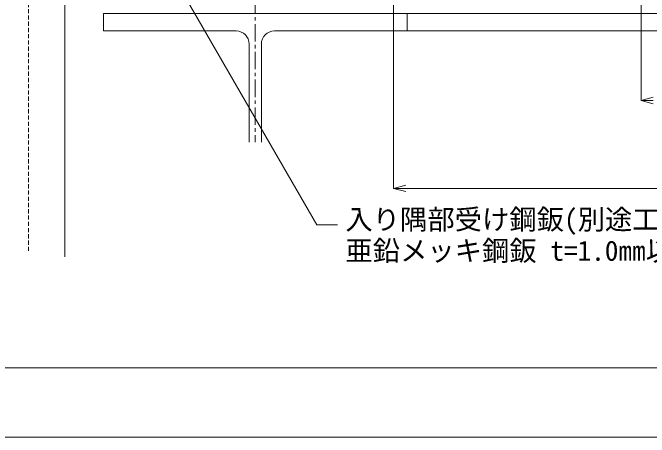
# Model space of a CAD drawing. Units: millimetres, scale not verified. Extents: x -840 to 840, y -594 to 594.
# Drawn here: x -509.5 to -142.8, y -594 to -349.7 of the extents above; entities that cross this region are included whole.
import ezdxf
from ezdxf.enums import TextEntityAlignment as Align

# ---------------------------------------------------------------- set-up
doc = ezdxf.new("R2010")
doc.units = ezdxf.units.MM
doc.header["$LTSCALE"] = 2
doc.linetypes.add('CHAIN1', pattern=[8, 5, -1, 1, -1])
doc.linetypes.add('DASHED1', pattern=[1.8, 1.2, -0.6])
for name, color, linetype, lineweight in [('0-4_寸法線', 7, 'Continuous', 9), ('0-5_輪郭線', 2, 'Continuous', 9), ('0-6_タイトル文字', 5, 'Continuous', 9), ('0-8_躯体', 7, 'Continuous', 9), ('0-A_中心線', 2, 'CHAIN1', 9), ('0-B_図面枠', 7, 'Continuous', 9), ('0-D_0', 7, 'Continuous', 9), ('1-2_鋼材(C型・H鋼ｅｔｃ)', 7, 'Continuous', 9)]:
    doc.layers.add(name, color=color, linetype=linetype, lineweight=lineweight)
doc.styles.add('ＭＳ ゴシック', font='')
doc.styles.get('ＭＳ ゴシック').set_extended_font_data('MS Gothic')

# ---------------------------------------------------------------- blocks, each defined once
blk = doc.blocks.new('_Open30')
at = {"layer": '0-D_0'}
blk.add_line((0, 0), (-2, 0), dxfattribs=at)
blk.add_lwpolyline([(-2, 0.5359), (0, 0), (-2, -0.5359)], dxfattribs=at)

msp = doc.modelspace()

# ---------------------------------------------------------------- linework, layer by layer
at = {"layer": '0-4_寸法線'}
for p, q in [((-290.057, -270.754), (-290.057, -450.754)), ((-449.085, -273.154), (-334.4, -471.796)), ((-147.557, -274.154), (-147.557, -400.154)), ((-283.057, -450.754), (202.943, -450.754)), ((-334.4, -471.796), (-322.4, -471.796))]:
    msp.add_line(p, q, dxfattribs=at)
at = {"layer": '0-5_輪郭線'}
msp.add_lwpolyline([(800, 554), (-800, 554), (-800, -554), (800, -554)], close=True, dxfattribs=at)
at = {"layer": '0-8_躯体'}
for p, q in [((-479.457, -273.154), (-479.457, -490.154)), ((-282.257, -350.154), (396.943, -350.154)), ((-282.257, -360.154), (396.943, -360.154))]:
    msp.add_line(p, q, dxfattribs=at)
at = {"layer": '0-A_中心線'}
msp.add_line((-369.757, -340.154), (-369.757, -424.154), dxfattribs=at)
at = {"layer": '0-B_図面枠'}
msp.add_lwpolyline([(840, -594), (840, 594), (-840, 594), (-840, -594)], close=True, dxfattribs=at)
at = {"layer": '1-2_鋼材(C型・H鋼ｅｔｃ)', "linetype": 'DASHED1'}
msp.add_line((-500.457, -486.754), (-500.457, 143.246), dxfattribs=at)
at = {"layer": '1-2_鋼材(C型・H鋼ｅｔｃ)'}
for p, q in [((-457.257, -350.154), (-457.257, -360.154)), ((-457.257, -350.154), (-282.257, -350.154)), ((-282.257, -350.154), (-282.257, -360.154)), ((-380.757, -360.154), (-457.257, -360.154)), ((-358.757, -360.154), (-282.257, -360.154)), ((-373.257, -367.654), (-373.257, -424.154)), ((-366.257, -367.654), (-366.257, -424.154))]:
    msp.add_line(p, q, dxfattribs=at)
for centre, start, end in [((-380.757, -367.654), 0, 90), ((-358.757, -367.654), 90, 180)]:
    msp.add_arc(centre, 7.5, start, end, dxfattribs=at)

# ---------------------------------------------------------------- block references
at = {"layer": '0-4_寸法線', "xscale": 3.5, "yscale": 3.5, "rotation": 180}
for p in [(-147.557, -400.154), (-290.057, -450.754)]:
    msp.add_blockref('_Open30', p, dxfattribs=at)

# ---------------------------------------------------------------- texts
at = {"layer": '0-6_タイトル文字', "color": 7, "style": 'ＭＳ ゴシック'}
for s, p in [('入り隅部受け鋼鈑(別途工事)', (-317.86, -477.855)), ('亜鉛メッキ鋼鈑 t=1.0㎜以上(推奨t=1.2㎜以上)', (-317.86, -495.855))]:
    msp.add_text(s, height=11.54, dxfattribs=at).set_placement(p, align=Align.BOTTOM_LEFT)

doc.saveas('drawing.dxf')
